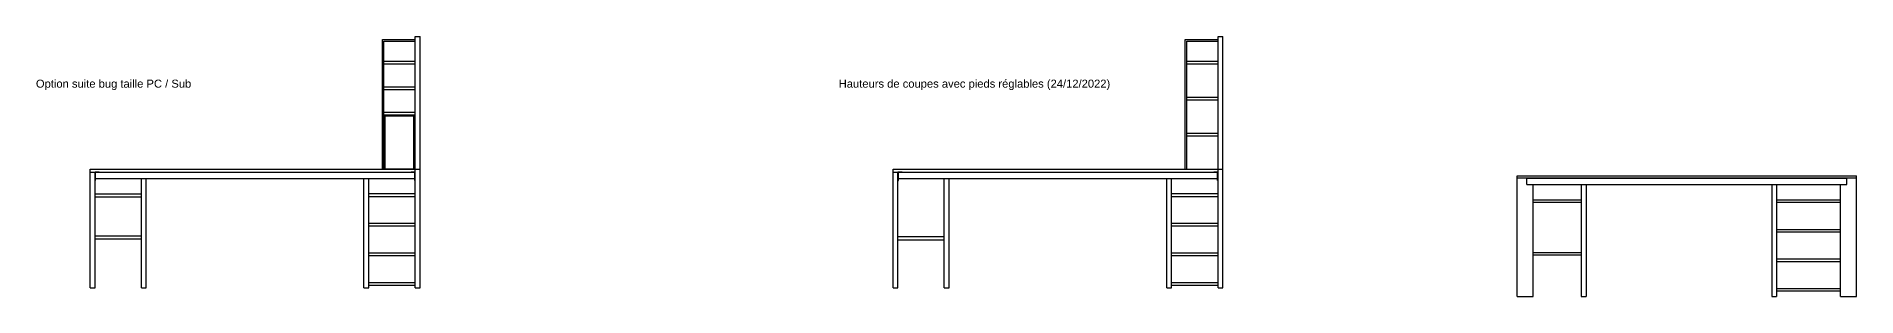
# Model space of a CAD drawing. Header units: millimetres. Extents: x -19313 to 3850, y 0 to 15263.
# Drawn here: x -19313 to -7940, y 3145 to 4770 of the extents above; entities that cross this region are included whole.
import ezdxf

# ---------------------------------------------------------------- set-up
doc = ezdxf.new("R2010")
doc.units = ezdxf.units.MM
doc.layers.get('0').update_dxf_attribs({"lineweight": 25, "true_color": 0xffffff})
for name, color, linetype, lineweight, true_color in [('Chene', 2, 'Continuous', 25, 0xffff00), ('Choses', 178, 'Continuous', 25, 0x000000), ('Douglas', 1, 'Continuous', 25, 0xff0000), ('Hetre', 30, 'Continuous', 25, 0xff7f00), ('Metal', 178, 'Continuous', 25, 0x000000)]:
    doc.layers.add(name, color=color, linetype=linetype, lineweight=lineweight, true_color=true_color)
doc.styles.add('textstyle11', font='')
doc.styles.add('textstyle12', font='')
doc.styles.get('textstyle11').set_extended_font_data('Liberation Sans')
doc.styles.get('textstyle12').set_extended_font_data('Liberation Sans')

msp = doc.modelspace()

# ---------------------------------------------------------------- linework, layer by layer
at = {"layer": 'Chene'}
for p, q in [((-10060, 3900), (-7940, 3900)), ((-10060, 3885), (-10060, 3900)), ((-7940, 3885), (-10060, 3885)), ((-10060, 3885), (-10060, 3885)), ((-7940, 3885), (-7940, 3900)), ((-9960, 3750), (-9660, 3750)), ((-9960, 3735), (-9660, 3735)), ((-8440, 3750), (-8040, 3750)), ((-8440, 3735), (-8040, 3735)), ((-8440, 3565), (-8040, 3565)), ((-8440, 3550), (-8040, 3550)), ((-9960, 3420), (-9660, 3420)), ((-9960, 3405), (-9660, 3405)), ((-8440, 3380), (-8040, 3380)), ((-8440, 3365), (-8040, 3365)), ((-8440, 3195), (-8040, 3195)), ((-8440, 3180), (-8040, 3180))]:
    msp.add_line(p, q, dxfattribs=at)
at = {"layer": 'Choses'}
for p, q in [((-17134, 3940), (-17134, 4275)), ((-17134, 4275), (-16954, 4275)), ((-16954, 3940), (-16954, 4275)), ((-16954, 3940), (-17134, 3940))]:
    msp.add_line(p, q, dxfattribs=at)
at = {"layer": 'Douglas'}
for p, q in [((-10060, 3145), (-10060, 3885)), ((-10000, 3885), (-10060, 3885)), ((-7940, 3885), (-8000, 3885)), ((-7940, 3145), (-7940, 3885)), ((-9960, 3145), (-9960, 3845)), ((-9660, 3845), (-9660, 3145)), ((-9630, 3845), (-9630, 3145)), ((-8470, 3845), (-8470, 3145)), ((-8440, 3845), (-8440, 3145)), ((-8040, 3145), (-8040, 3845)), ((-10060, 3145), (-9960, 3145)), ((-9660, 3145), (-9630, 3145)), ((-8470, 3145), (-8440, 3145)), ((-8040, 3145), (-7940, 3145))]:
    msp.add_line(p, q, dxfattribs=at)
at = {"layer": 'Hetre'}
for p, q in [((-16946, 3200), (-16946, 4770)), ((-16946, 4770), (-16916, 4770)), ((-16916, 3200), (-16916, 4770)), ((-11930, 3200), (-11930, 4770)), ((-11930, 4770), (-11900, 4770)), ((-11900, 3200), (-11900, 4770)), ((-17141, 4616), (-16946, 4616)), ((-17141, 4599), (-16946, 4599)), ((-12125, 4616), (-11930, 4616)), ((-12125, 4599), (-11930, 4599)), ((-17141, 4456), (-16946, 4456)), ((-17141, 4439), (-16946, 4439)), ((-12125, 4391), (-11930, 4391)), ((-12125, 4374), (-11930, 4374)), ((-17141, 4297), (-16946, 4297)), ((-17141, 4280), (-16946, 4280)), ((-12125, 4166), (-11930, 4166)), ((-12125, 4149), (-11930, 4149)), ((-18976, 3940), (-16916, 3940)), ((-18976, 3200), (-18976, 3940)), ((-18976, 3922), (-16946, 3922)), ((-18946, 3200), (-18946, 3922)), ((-18656, 3200), (-18656, 3882)), ((-18626, 3200), (-18626, 3882)), ((-17266, 3200), (-17266, 3882)), ((-17236, 3200), (-17236, 3882)), ((-13960, 3940), (-11900, 3940)), ((-13960, 3200), (-13960, 3940)), ((-13960, 3922), (-11930, 3922)), ((-13930, 3200), (-13930, 3922)), ((-13640, 3200), (-13640, 3882)), ((-13610, 3200), (-13610, 3882)), ((-12250, 3200), (-12250, 3882)), ((-12220, 3200), (-12220, 3882)), ((-18943, 3787), (-18656, 3787)), ((-18943, 3767), (-18656, 3767)), ((-17236, 3788), (-16949, 3788)), ((-17236, 3771), (-16949, 3771)), ((-12220, 3788), (-11933, 3788)), ((-12220, 3771), (-11933, 3771)), ((-17236, 3603), (-16949, 3603)), ((-17236, 3586), (-16949, 3586)), ((-12220, 3603), (-11933, 3603)), ((-12220, 3586), (-11933, 3586)), ((-18943, 3525), (-18656, 3525)), ((-18943, 3505), (-18656, 3505)), ((-17236, 3418), (-16949, 3418)), ((-13927, 3520), (-13640, 3520)), ((-13927, 3500), (-13640, 3500)), ((-12220, 3418), (-11933, 3418)), ((-17236, 3401), (-16949, 3401)), ((-12220, 3401), (-11933, 3401)), ((-18976, 3200), (-18946, 3200)), ((-18656, 3200), (-18626, 3200)), ((-17266, 3200), (-17236, 3200)), ((-17236, 3233), (-16949, 3233)), ((-17236, 3216), (-16949, 3216)), ((-16946, 3200), (-16916, 3200)), ((-13960, 3200), (-13930, 3200)), ((-13640, 3200), (-13610, 3200)), ((-12250, 3200), (-12220, 3200)), ((-12220, 3233), (-11933, 3233)), ((-12220, 3216), (-11933, 3216)), ((-11930, 3200), (-11900, 3200))]:
    msp.add_line(p, q, dxfattribs=at)
at = {"layer": 'Metal'}
for p, q in [((-17151, 3940), (-17151, 4750)), ((-17151, 4750), (-16946, 4750)), ((-17141, 3940), (-17141, 4740)), ((-17141, 4740), (-16946, 4740)), ((-12135, 3940), (-12135, 4750)), ((-12135, 4750), (-11930, 4750)), ((-12125, 3940), (-12125, 4740)), ((-12125, 4740), (-11930, 4740)), ((-18946, 3925), (-18920, 3925)), ((-18946, 3922), (-18946, 3925)), ((-18946, 3870), (-18943, 3870)), ((-18943, 3870), (-18943, 3922)), ((-18943, 3882), (-16949, 3882)), ((-18920, 3922), (-18920, 3925)), ((-16972, 3925), (-16946, 3925)), ((-16972, 3922), (-16972, 3925)), ((-16949, 3870), (-16949, 3922)), ((-16949, 3870), (-16946, 3870)), ((-13930, 3925), (-13904, 3925)), ((-13930, 3922), (-13930, 3925)), ((-13930, 3870), (-13927, 3870)), ((-13927, 3870), (-13927, 3922)), ((-13927, 3882), (-11933, 3882)), ((-13904, 3922), (-13904, 3925)), ((-11956, 3925), (-11930, 3925)), ((-11956, 3922), (-11956, 3925)), ((-11933, 3870), (-11933, 3922)), ((-11933, 3870), (-11930, 3870)), ((-10000, 3885), (-8000, 3885)), ((-10000, 3845), (-10000, 3885)), ((-8000, 3845), (-8000, 3885)), ((-10000, 3845), (-8000, 3845))]:
    msp.add_line(p, q, dxfattribs=at)

# ---------------------------------------------------------------- texts
at = {"char_height": 50, "attachment_point": 1}
for s, insert, style in [('Option suite bug taille PC / Sub', (-19316, 4500), 'textstyle12'), ('Hauteurs de coupes avec pieds réglables (24/12/2022)', (-14300, 4500), 'textstyle11')]:
    msp.add_mtext(s, dxfattribs=dict(at, insert=insert, style=style))

doc.saveas('drawing.dxf')
